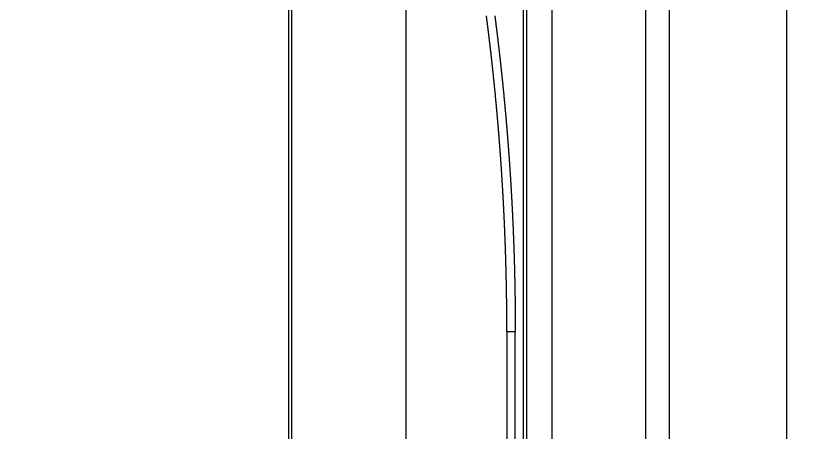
# Model space of a CAD drawing. Extents: x -3500 to 3500, y -1450 to 1450.
# Drawn here: x 234.02 to 244.28, y 212.71 to 218.04 of the extents above; entities that cross this region are included whole.
import ezdxf

# ---------------------------------------------------------------- set-up
doc = ezdxf.new("R2010")
doc.units = 0

msp = doc.modelspace()

# ---------------------------------------------------------------- linework, layer by layer
at = {"layer": 'EOS6MetalLayer'}
for points in [[(240.55, -235.028), (237.55, -235.028), (237.55, -1.5), (93.436, -1.5), (93.436, -235.028), (90.436, -235.028), (90.436, 1.5), (237.55, 1.5), (237.55, 235.028), (240.55, 235.028)], [(242.079, 235.028), (245.079, 235.028), (245.079, 1.5), (389.193, 1.5), (389.193, 235.028), (392.193, 235.028), (392.193, -1.5), (245.079, -1.5), (245.079, -235.028), (242.079, -235.028)]]:
    msp.add_lwpolyline(points, close=True, dxfattribs=at)
at = {"layer": 'HBSiProtectLayer'}
msp.add_lwpolyline([(239.007, -280), (242.379, -280), (242.379, 280), (239.007, 280)], close=True, dxfattribs=at)
at = {"layer": 'NegLayer'}
msp.add_lwpolyline([(237.507, -225), (243.879, -225), (243.879, 225), (237.507, 225)], close=True, dxfattribs=at)
at = {"layer": 'SiLayer'}
for points in [[(240.507, -225), (240.879, -225), (240.879, 225), (240.507, 225)], [(240.3, -214), (240.407, -214), (240.407, 214), (240.3, 214)]]:
    msp.add_lwpolyline(points, close=True, dxfattribs=at)
msp.add_lwpolyline([(240.1453, 218.04), (240.1458, 218.036), (240.1464, 218.032), (240.1469, 218.028), (240.1474, 218.024), (240.1479, 218.02), (240.1484, 218.016), (240.1489, 218.012), (240.1494, 218.008), (240.15, 218.004), (240.1505, 218), (240.151, 217.996), (240.1515, 217.992), (240.152, 217.988), (240.1525, 217.984), (240.153, 217.98), (240.1535, 217.976), (240.154, 217.972), (240.1546, 217.968), (240.1551, 217.964), (240.1556, 217.96), (240.1561, 217.956), (240.1566, 217.952), (240.1571, 217.948), (240.1576, 217.944), (240.1581, 217.94), (240.1586, 217.936), (240.1591, 217.932), (240.1596, 217.928), (240.1601, 217.924), (240.1606, 217.92), (240.1611, 217.916), (240.1616, 217.912), (240.1621, 217.908), (240.1626, 217.904), (240.1631, 217.9), (240.1636, 217.896), (240.1641, 217.892), (240.1646, 217.888), (240.1651, 217.884), (240.1656, 217.88), (240.1661, 217.876), (240.1666, 217.872), (240.1671, 217.868), (240.1676, 217.864), (240.1681, 217.86), (240.1686, 217.856), (240.1691, 217.852), (240.1696, 217.848), (240.1701, 217.844), (240.1706, 217.84), (240.1711, 217.836), (240.1715, 217.832), (240.172, 217.828), (240.1725, 217.824), (240.173, 217.82), (240.1735, 217.816), (240.174, 217.812), (240.1745, 217.808), (240.175, 217.804), (240.1755, 217.8), (240.1759, 217.796), (240.1764, 217.792), (240.1769, 217.788), (240.1774, 217.784), (240.1779, 217.78), (240.1784, 217.776), (240.1789, 217.772), (240.1793, 217.768), (240.1798, 217.764), (240.1803, 217.76), (240.1808, 217.756), (240.1813, 217.752), (240.1817, 217.748), (240.1822, 217.744), (240.1827, 217.74), (240.1832, 217.736), (240.1837, 217.732), (240.1841, 217.728), (240.1846, 217.724), (240.1851, 217.72), (240.1856, 217.716), (240.1861, 217.712), (240.1865, 217.708), (240.187, 217.704), (240.1875, 217.7), (240.188, 217.696), (240.1884, 217.692), (240.1889, 217.688), (240.1894, 217.684), (240.1898, 217.68), (240.1903, 217.676), (240.1908, 217.672), (240.1913, 217.668), (240.1917, 217.664), (240.1922, 217.66), (240.1927, 217.656), (240.1931, 217.652), (240.1936, 217.648), (240.1941, 217.644), (240.1945, 217.64), (240.195, 217.636), (240.1955, 217.632), (240.1959, 217.628), (240.1964, 217.624), (240.1969, 217.62), (240.1973, 217.616), (240.1978, 217.612), (240.1982, 217.608), (240.1987, 217.604), (240.1992, 217.6), (240.1996, 217.596), (240.2001, 217.592), (240.2006, 217.588), (240.201, 217.584), (240.2015, 217.58), (240.2019, 217.576), (240.2024, 217.572), (240.2028, 217.568), (240.2033, 217.564), (240.2038, 217.56), (240.2042, 217.556), (240.2047, 217.552), (240.2051, 217.548), (240.2056, 217.544), (240.206, 217.54), (240.2065, 217.536), (240.2069, 217.532), (240.2074, 217.528), (240.2078, 217.524), (240.2083, 217.52), (240.2088, 217.516), (240.2092, 217.512), (240.2097, 217.508), (240.2101, 217.504), (240.2105, 217.5), (240.211, 217.496), (240.2114, 217.492), (240.2119, 217.488), (240.2123, 217.484), (240.2128, 217.48), (240.2132, 217.476), (240.2137, 217.472), (240.2141, 217.468), (240.2146, 217.464), (240.215, 217.46), (240.2155, 217.456), (240.2159, 217.452), (240.2163, 217.448), (240.2168, 217.444), (240.2172, 217.44), (240.2177, 217.436), (240.2181, 217.432), (240.2185, 217.428), (240.219, 217.424), (240.2194, 217.42), (240.2199, 217.416), (240.2203, 217.412), (240.2207, 217.408), (240.2212, 217.404), (240.2216, 217.4), (240.222, 217.396), (240.2225, 217.392), (240.2229, 217.388), (240.2233, 217.384), (240.2238, 217.38), (240.2242, 217.376), (240.2246, 217.372), (240.2251, 217.368), (240.2255, 217.364), (240.2259, 217.36), (240.2264, 217.356), (240.2268, 217.352), (240.2272, 217.348), (240.2277, 217.344), (240.2281, 217.34), (240.2285, 217.336), (240.2289, 217.332), (240.2294, 217.328), (240.2298, 217.324), (240.2302, 217.32), (240.2306, 217.316), (240.2311, 217.312), (240.2315, 217.308), (240.2319, 217.304), (240.2323, 217.3), (240.2328, 217.296), (240.2332, 217.292), (240.2336, 217.288), (240.234, 217.284), (240.2345, 217.28), (240.2349, 217.276), (240.2353, 217.272), (240.2357, 217.268), (240.2361, 217.264), (240.2366, 217.26), (240.237, 217.256), (240.2374, 217.252), (240.2378, 217.248), (240.2382, 217.244), (240.2386, 217.24), (240.239, 217.236), (240.2395, 217.232), (240.2399, 217.228), (240.2403, 217.224), (240.2407, 217.22), (240.2411, 217.216), (240.2415, 217.212), (240.2419, 217.208), (240.2424, 217.204), (240.2428, 217.2), (240.2432, 217.196), (240.2436, 217.192), (240.244, 217.188), (240.2444, 217.184), (240.2448, 217.18), (240.2452, 217.176), (240.2456, 217.172), (240.246, 217.168), (240.2464, 217.164), (240.2468, 217.16), (240.2472, 217.156), (240.2476, 217.152), (240.2481, 217.148), (240.2485, 217.144), (240.2489, 217.14), (240.2493, 217.136), (240.2497, 217.132), (240.2501, 217.128), (240.2505, 217.124), (240.2509, 217.12), (240.2513, 217.116), (240.2517, 217.112), (240.2521, 217.108), (240.2525, 217.104), (240.2529, 217.1), (240.2533, 217.096), (240.2537, 217.092), (240.2541, 217.088), (240.2544, 217.084), (240.2548, 217.08), (240.2552, 217.076), (240.2556, 217.072), (240.256, 217.068), (240.2564, 217.064), (240.2568, 217.06), (240.2572, 217.056), (240.2576, 217.052), (240.258, 217.048), (240.2584, 217.044), (240.2588, 217.04), (240.2592, 217.036), (240.2595, 217.032), (240.2599, 217.028), (240.2603, 217.024), (240.2607, 217.02), (240.2611, 217.016), (240.2615, 217.012), (240.2619, 217.008), (240.2623, 217.004), (240.2626, 217), (240.263, 216.996), (240.2634, 216.992), (240.2638, 216.988), (240.2642, 216.984), (240.2646, 216.98), (240.2649, 216.976), (240.2653, 216.972), (240.2657, 216.968), (240.2661, 216.964), (240.2665, 216.96), (240.2668, 216.956), (240.2672, 216.952), (240.2676, 216.948), (240.268, 216.944), (240.2684, 216.94), (240.2687, 216.936), (240.2691, 216.932), (240.2695, 216.928), (240.2699, 216.924), (240.2702, 216.92), (240.2706, 216.916), (240.271, 216.912), (240.2714, 216.908), (240.2717, 216.904), (240.2721, 216.9), (240.2725, 216.896), (240.2728, 216.892), (240.2732, 216.888), (240.2736, 216.884), (240.274, 216.88), (240.2743, 216.876), (240.2747, 216.872), (240.2751, 216.868), (240.2754, 216.864), (240.2758, 216.86), (240.2762, 216.856), (240.2765, 216.852), (240.2769, 216.848), (240.2773, 216.844), (240.2776, 216.84), (240.278, 216.836), (240.2783, 216.832), (240.2787, 216.828), (240.2791, 216.824), (240.2794, 216.82), (240.2798, 216.816), (240.2802, 216.812), (240.2805, 216.808), (240.2809, 216.804), (240.2812, 216.8), (240.2816, 216.796), (240.282, 216.792), (240.2823, 216.788), (240.2827, 216.784), (240.283, 216.78), (240.2834, 216.776), (240.2837, 216.772), (240.2841, 216.768), (240.2844, 216.764), (240.2848, 216.76), (240.2852, 216.756), (240.2855, 216.752), (240.2859, 216.748), (240.2862, 216.744), (240.2866, 216.74), (240.2869, 216.736), (240.2873, 216.732), (240.2876, 216.728), (240.288, 216.724), (240.2883, 216.72), (240.2887, 216.716), (240.289, 216.712), (240.2894, 216.708), (240.2897, 216.704), (240.2901, 216.7), (240.2904, 216.696), (240.2907, 216.692), (240.2911, 216.688), (240.2914, 216.684), (240.2918, 216.68), (240.2921, 216.676), (240.2925, 216.672), (240.2928, 216.668), (240.2932, 216.664), (240.2935, 216.66), (240.2938, 216.656), (240.2942, 216.652), (240.2945, 216.648), (240.2949, 216.644), (240.2952, 216.64), (240.2955, 216.636), (240.2959, 216.632), (240.2962, 216.628), (240.2965, 216.624), (240.2969, 216.62), (240.2972, 216.616), (240.2976, 216.612), (240.2979, 216.608), (240.2982, 216.604), (240.2986, 216.6), (240.2989, 216.596), (240.2992, 216.592), (240.2996, 216.588), (240.2999, 216.584), (240.3002, 216.58), (240.3005, 216.576), (240.3009, 216.572), (240.3012, 216.568), (240.3015, 216.564), (240.3019, 216.56), (240.3022, 216.556), (240.3025, 216.552), (240.3028, 216.548), (240.3032, 216.544), (240.3035, 216.54), (240.3038, 216.536), (240.3041, 216.532), (240.3045, 216.528), (240.3048, 216.524), (240.3051, 216.52), (240.3054, 216.516), (240.3058, 216.512), (240.3061, 216.508), (240.3064, 216.504), (240.3067, 216.5), (240.3071, 216.496), (240.3074, 216.492), (240.3077, 216.488), (240.308, 216.484), (240.3083, 216.48), (240.3086, 216.476), (240.309, 216.472), (240.3093, 216.468), (240.3096, 216.464), (240.3099, 216.46), (240.3102, 216.456), (240.3105, 216.452), (240.3109, 216.448), (240.3112, 216.444), (240.3115, 216.44), (240.3118, 216.436), (240.3121, 216.432), (240.3124, 216.428), (240.3127, 216.424), (240.313, 216.42), (240.3134, 216.416), (240.3137, 216.412), (240.314, 216.408), (240.3143, 216.404), (240.3146, 216.4), (240.3149, 216.396), (240.3152, 216.392), (240.3155, 216.388), (240.3158, 216.384), (240.3161, 216.38), (240.3164, 216.376), (240.3167, 216.372), (240.317, 216.368), (240.3173, 216.364), (240.3176, 216.36), (240.3179, 216.356), (240.3182, 216.352), (240.3185, 216.348), (240.3189, 216.344), (240.3192, 216.34), (240.3195, 216.336), (240.3198, 216.332), (240.32, 216.328), (240.3203, 216.324), (240.3206, 216.32), (240.3209, 216.316), (240.3212, 216.312), (240.3215, 216.308), (240.3218, 216.304), (240.3221, 216.3), (240.3224, 216.296), (240.3227, 216.292), (240.323, 216.288), (240.3233, 216.284), (240.3236, 216.28), (240.3239, 216.276), (240.3242, 216.272), (240.3245, 216.268), (240.3248, 216.264), (240.3251, 216.26), (240.3253, 216.256), (240.3256, 216.252), (240.3259, 216.248), (240.3262, 216.244), (240.3265, 216.24), (240.3268, 216.236), (240.3271, 216.232), (240.3274, 216.228), (240.3276, 216.224), (240.3279, 216.22), (240.3282, 216.216), (240.3285, 216.212), (240.3288, 216.208), (240.3291, 216.204), (240.3293, 216.2), (240.3296, 216.196), (240.3299, 216.192), (240.3302, 216.188), (240.3305, 216.184), (240.3308, 216.18), (240.331, 216.176), (240.3313, 216.172), (240.3316, 216.168), (240.3319, 216.164), (240.3321, 216.16), (240.3324, 216.156), (240.3327, 216.152), (240.333, 216.148), (240.3332, 216.144), (240.3335, 216.14), (240.3338, 216.136), (240.3341, 216.132), (240.3343, 216.128), (240.3346, 216.124), (240.3349, 216.12), (240.3352, 216.116), (240.3354, 216.112), (240.3357, 216.108), (240.336, 216.104), (240.3362, 216.1), (240.3365, 216.096), (240.3368, 216.092), (240.337, 216.088), (240.3373, 216.084), (240.3376, 216.08), (240.3378, 216.076), (240.3381, 216.072), (240.3384, 216.068), (240.3386, 216.064), (240.3389, 216.06), (240.3392, 216.056), (240.3394, 216.052), (240.3397, 216.048), (240.34, 216.044), (240.3402, 216.04), (240.3405, 216.036), (240.3407, 216.032), (240.341, 216.028), (240.3413, 216.024), (240.3415, 216.02), (240.3418, 216.016), (240.342, 216.012), (240.3423, 216.008), (240.3426, 216.004), (240.3428, 216), (240.3431, 215.996), (240.3433, 215.992), (240.3436, 215.988), (240.3438, 215.984), (240.3441, 215.98), (240.3443, 215.976), (240.3446, 215.972), (240.3449, 215.968), (240.3451, 215.964), (240.3454, 215.96), (240.3456, 215.956), (240.3459, 215.952), (240.3461, 215.948), (240.3464, 215.944), (240.3466, 215.94), (240.3469, 215.936), (240.3471, 215.932), (240.3474, 215.928), (240.3476, 215.924), (240.3478, 215.92), (240.3481, 215.916), (240.3483, 215.912), (240.3486, 215.908), (240.3488, 215.904), (240.3491, 215.9), (240.3493, 215.896), (240.3496, 215.892), (240.3498, 215.888), (240.35, 215.884), (240.3503, 215.88), (240.3505, 215.876), (240.3508, 215.872), (240.351, 215.868), (240.3512, 215.864), (240.3515, 215.86), (240.3517, 215.856), (240.352, 215.852), (240.3522, 215.848), (240.3524, 215.844), (240.3527, 215.84), (240.3529, 215.836), (240.3531, 215.832), (240.3534, 215.828), (240.3536, 215.824), (240.3538, 215.82), (240.3541, 215.816), (240.3543, 215.812), (240.3545, 215.808), (240.3548, 215.804), (240.355, 215.8), (240.3552, 215.796), (240.3555, 215.792), (240.3557, 215.788), (240.3559, 215.784), (240.3562, 215.78), (240.3564, 215.776), (240.3566, 215.772), (240.3568, 215.768), (240.3571, 215.764), (240.3573, 215.76), (240.3575, 215.756), (240.3577, 215.752), (240.358, 215.748), (240.3582, 215.744), (240.3584, 215.74), (240.3586, 215.736), (240.3589, 215.732), (240.3591, 215.728), (240.3593, 215.724), (240.3595, 215.72), (240.3597, 215.716), (240.36, 215.712), (240.3602, 215.708), (240.3604, 215.704), (240.3606, 215.7), (240.3608, 215.696), (240.3611, 215.692), (240.3613, 215.688), (240.3615, 215.684), (240.3617, 215.68), (240.3619, 215.676), (240.3621, 215.672), (240.3624, 215.668), (240.3626, 215.664), (240.3628, 215.66), (240.363, 215.656), (240.3632, 215.652), (240.3634, 215.648), (240.3636, 215.644), (240.3638, 215.64), (240.3641, 215.636), (240.3643, 215.632), (240.3645, 215.628), (240.3647, 215.624), (240.3649, 215.62), (240.3651, 215.616), (240.3653, 215.612), (240.3655, 215.608), (240.3657, 215.604), (240.3659, 215.6), (240.3661, 215.596), (240.3663, 215.592), (240.3665, 215.588), (240.3667, 215.584), (240.3669, 215.58), (240.3671, 215.576), (240.3673, 215.572), (240.3675, 215.568), (240.3677, 215.564), (240.3679, 215.56), (240.3681, 215.556), (240.3683, 215.552), (240.3685, 215.548), (240.3687, 215.544), (240.3689, 215.54), (240.3691, 215.536), (240.3693, 215.532), (240.3695, 215.528), (240.3697, 215.524), (240.3699, 215.52), (240.3701, 215.516), (240.3703, 215.512), (240.3705, 215.508), (240.3707, 215.504), (240.3709, 215.5), (240.3711, 215.496), (240.3713, 215.492), (240.3715, 215.488), (240.3717, 215.484), (240.3719, 215.48), (240.372, 215.476), (240.3722, 215.472), (240.3724, 215.468), (240.3726, 215.464), (240.3728, 215.46), (240.373, 215.456), (240.3732, 215.452), (240.3734, 215.448), (240.3735, 215.444), (240.3737, 215.44), (240.3739, 215.436), (240.3741, 215.432), (240.3743, 215.428), (240.3745, 215.424), (240.3746, 215.42), (240.3748, 215.416), (240.375, 215.412), (240.3752, 215.408), (240.3754, 215.404), (240.3755, 215.4), (240.3757, 215.396), (240.3759, 215.392), (240.3761, 215.388), (240.3763, 215.384), (240.3764, 215.38), (240.3766, 215.376), (240.3768, 215.372), (240.377, 215.368), (240.3771, 215.364), (240.3773, 215.36), (240.3775, 215.356), (240.3777, 215.352), (240.3778, 215.348), (240.378, 215.344), (240.3782, 215.34), (240.3784, 215.336), (240.3785, 215.332), (240.3787, 215.328), (240.3789, 215.324), (240.379, 215.32), (240.3792, 215.316), (240.3794, 215.312), (240.3795, 215.308), (240.3797, 215.304), (240.3799, 215.3), (240.38, 215.296), (240.3802, 215.292), (240.3804, 215.288), (240.3805, 215.284), (240.3807, 215.28), (240.3809, 215.276), (240.381, 215.272), (240.3812, 215.268), (240.3814, 215.264), (240.3815, 215.26), (240.3817, 215.256), (240.3818, 215.252), (240.382, 215.248), (240.3822, 215.244), (240.3823, 215.24), (240.3825, 215.236), (240.3826, 215.232), (240.3828, 215.228), (240.383, 215.224), (240.3831, 215.22), (240.3833, 215.216), (240.3834, 215.212), (240.3836, 215.208), (240.3837, 215.204), (240.3839, 215.2), (240.384, 215.196), (240.3842, 215.192), (240.3844, 215.188), (240.3845, 215.184), (240.3847, 215.18), (240.3848, 215.176), (240.385, 215.172), (240.3851, 215.168), (240.3853, 215.164), (240.3854, 215.16), (240.3856, 215.156), (240.3857, 215.152), (240.3859, 215.148), (240.386, 215.144), (240.3861, 215.14), (240.3863, 215.136), (240.3864, 215.132), (240.3866, 215.128), (240.3867, 215.124), (240.3869, 215.12), (240.387, 215.116), (240.3872, 215.112), (240.3873, 215.108), (240.3874, 215.104), (240.3876, 215.1), (240.3877, 215.096), (240.3879, 215.092), (240.388, 215.088), (240.3881, 215.084), (240.3883, 215.08), (240.3884, 215.076), (240.3886, 215.072), (240.3887, 215.068), (240.3888, 215.064), (240.389, 215.06), (240.3891, 215.056), (240.3892, 215.052), (240.3894, 215.048), (240.3895, 215.044), (240.3896, 215.04), (240.3898, 215.036), (240.3899, 215.032), (240.39, 215.028), (240.3902, 215.024), (240.3903, 215.02), (240.3904, 215.016), (240.3906, 215.012), (240.3907, 215.008), (240.3908, 215.004), (240.391, 215), (240.3911, 214.996), (240.3912, 214.992), (240.3913, 214.988), (240.3915, 214.984), (240.3916, 214.98), (240.3917, 214.976), (240.3918, 214.972), (240.392, 214.968), (240.3921, 214.964), (240.3922, 214.96), (240.3923, 214.956), (240.3925, 214.952), (240.3926, 214.948), (240.3927, 214.944), (240.3928, 214.94), (240.3929, 214.936), (240.3931, 214.932), (240.3932, 214.928), (240.3933, 214.924), (240.3934, 214.92), (240.3935, 214.916), (240.3937, 214.912), (240.3938, 214.908), (240.3939, 214.904), (240.394, 214.9), (240.3941, 214.896), (240.3942, 214.892), (240.3943, 214.888), (240.3945, 214.884), (240.3946, 214.88), (240.3947, 214.876), (240.3948, 214.872), (240.3949, 214.868), (240.395, 214.864), (240.3951, 214.86), (240.3952, 214.856), (240.3954, 214.852), (240.3955, 214.848), (240.3956, 214.844), (240.3957, 214.84), (240.3958, 214.836), (240.3959, 214.832), (240.396, 214.828), (240.3961, 214.824), (240.3962, 214.82), (240.3963, 214.816), (240.3964, 214.812), (240.3965, 214.808), (240.3966, 214.804), (240.3967, 214.8), (240.3968, 214.796), (240.3969, 214.792), (240.397, 214.788), (240.3971, 214.784), (240.3972, 214.78), (240.3973, 214.776), (240.3974, 214.772), (240.3975, 214.768), (240.3976, 214.764), (240.3977, 214.76), (240.3978, 214.756), (240.3979, 214.752), (240.398, 214.748), (240.3981, 214.744), (240.3982, 214.74), (240.3983, 214.736), (240.3984, 214.732), (240.3985, 214.728), (240.3986, 214.724), (240.3987, 214.72), (240.3988, 214.716), (240.3989, 214.712), (240.399, 214.708), (240.399, 214.704), (240.3991, 214.7), (240.3992, 214.696), (240.3993, 214.692), (240.3994, 214.688), (240.3995, 214.684), (240.3996, 214.68), (240.3997, 214.676), (240.3998, 214.672), (240.3998, 214.668), (240.3999, 214.664), (240.4, 214.66), (240.4001, 214.656), (240.4002, 214.652), (240.4003, 214.648), (240.4003, 214.644), (240.4004, 214.64), (240.4005, 214.636), (240.4006, 214.632), (240.4007, 214.628), (240.4008, 214.624), (240.4008, 214.62), (240.4009, 214.616), (240.401, 214.612), (240.4011, 214.608), (240.4011, 214.604), (240.4012, 214.6), (240.4013, 214.596), (240.4014, 214.592), (240.4015, 214.588), (240.4015, 214.584), (240.4016, 214.58), (240.4017, 214.576), (240.4017, 214.572), (240.4018, 214.568), (240.4019, 214.564), (240.402, 214.56), (240.402, 214.556), (240.4021, 214.552), (240.4022, 214.548), (240.4023, 214.544), (240.4023, 214.54), (240.4024, 214.536), (240.4025, 214.532), (240.4025, 214.528), (240.4026, 214.524), (240.4027, 214.52), (240.4027, 214.516), (240.4028, 214.512), (240.4029, 214.508), (240.4029, 214.504), (240.403, 214.5), (240.4031, 214.496), (240.4031, 214.492), (240.4032, 214.488), (240.4032, 214.484), (240.4033, 214.48), (240.4034, 214.476), (240.4034, 214.472), (240.4035, 214.468), (240.4035, 214.464), (240.4036, 214.46), (240.4037, 214.456), (240.4037, 214.452), (240.4038, 214.448), (240.4038, 214.444), (240.4039, 214.44), (240.4039, 214.436), (240.404, 214.432), (240.4041, 214.428), (240.4041, 214.424), (240.4042, 214.42), (240.4042, 214.416), (240.4043, 214.412), (240.4043, 214.408), (240.4044, 214.404), (240.4044, 214.4), (240.4045, 214.396), (240.4045, 214.392), (240.4046, 214.388), (240.4046, 214.384), (240.4047, 214.38), (240.4047, 214.376), (240.4048, 214.372), (240.4048, 214.368), (240.4049, 214.364), (240.4049, 214.36), (240.405, 214.356), (240.405, 214.352), (240.4051, 214.348), (240.4051, 214.344), (240.4051, 214.34), (240.4052, 214.336), (240.4052, 214.332), (240.4053, 214.328), (240.4053, 214.324), (240.4054, 214.32), (240.4054, 214.316), (240.4054, 214.312), (240.4055, 214.308), (240.4055, 214.304), (240.4056, 214.3), (240.4056, 214.296), (240.4056, 214.292), (240.4057, 214.288), (240.4057, 214.284), (240.4057, 214.28), (240.4058, 214.276), (240.4058, 214.272), (240.4058, 214.268), (240.4059, 214.264), (240.4059, 214.26), (240.4059, 214.256), (240.406, 214.252), (240.406, 214.248), (240.406, 214.244), (240.4061, 214.24), (240.4061, 214.236), (240.4061, 214.232), (240.4062, 214.228), (240.4062, 214.224), (240.4062, 214.22), (240.4063, 214.216), (240.4063, 214.212), (240.4063, 214.208), (240.4063, 214.204), (240.4064, 214.2), (240.4064, 214.196), (240.4064, 214.192), (240.4064, 214.188), (240.4065, 214.184), (240.4065, 214.18), (240.4065, 214.176), (240.4065, 214.172), (240.4065, 214.168), (240.4066, 214.164), (240.4066, 214.16), (240.4066, 214.156), (240.4066, 214.152), (240.4066, 214.148), (240.4067, 214.144), (240.4067, 214.14), (240.4067, 214.136), (240.4067, 214.132), (240.4067, 214.128), (240.4068, 214.124), (240.4068, 214.12), (240.4068, 214.116), (240.4068, 214.112), (240.4068, 214.108), (240.4068, 214.104), (240.4068, 214.1), (240.4069, 214.096), (240.4069, 214.092), (240.4069, 214.088), (240.4069, 214.084), (240.4069, 214.08), (240.4069, 214.076), (240.4069, 214.072), (240.4069, 214.068), (240.4069, 214.064), (240.4069, 214.06), (240.4069, 214.056), (240.407, 214.052), (240.407, 214.048), (240.407, 214.044), (240.407, 214.04), (240.407, 214.036), (240.407, 214.032), (240.407, 214.028), (240.407, 214.024), (240.407, 214.02), (240.407, 214.016), (240.407, 214.012), (240.407, 214.008), (240.407, 214.004), (240.407, 214), (240.3, 214), (240.3, 214), (240.3, 214.004), (240.3, 214.008), (240.3, 214.012), (240.3, 214.016), (240.3, 214.02), (240.3, 214.024), (240.3, 214.028), (240.3, 214.032), (240.3, 214.036), (240.3, 214.04), (240.3, 214.044), (240.3, 214.048), (240.3, 214.052), (240.2999, 214.056), (240.2999, 214.06), (240.2999, 214.064), (240.2999, 214.068), (240.2999, 214.072), (240.2999, 214.076), (240.2999, 214.08), (240.2999, 214.084), (240.2999, 214.088), (240.2999, 214.092), (240.2999, 214.096), (240.2998, 214.1), (240.2998, 214.104), (240.2998, 214.108), (240.2998, 214.112), (240.2998, 214.116), (240.2998, 214.12), (240.2998, 214.124), (240.2997, 214.128), (240.2997, 214.132), (240.2997, 214.136), (240.2997, 214.14), (240.2997, 214.144), (240.2996, 214.148), (240.2996, 214.152), (240.2996, 214.156), (240.2996, 214.16), (240.2996, 214.164), (240.2995, 214.168), (240.2995, 214.172), (240.2995, 214.176), (240.2995, 214.18), (240.2995, 214.184), (240.2994, 214.188), (240.2994, 214.192), (240.2994, 214.196), (240.2994, 214.2), (240.2993, 214.204), (240.2993, 214.208), (240.2993, 214.212), (240.2993, 214.216), (240.2992, 214.22), (240.2992, 214.224), (240.2992, 214.228), (240.2991, 214.232), (240.2991, 214.236), (240.2991, 214.24), (240.299, 214.244), (240.299, 214.248), (240.299, 214.252), (240.2989, 214.256), (240.2989, 214.26), (240.2989, 214.264), (240.2988, 214.268), (240.2988, 214.272), (240.2988, 214.276), (240.2987, 214.28), (240.2987, 214.284), (240.2987, 214.288), (240.2986, 214.292), (240.2986, 214.296), (240.2986, 214.3), (240.2985, 214.304), (240.2985, 214.308), (240.2984, 214.312), (240.2984, 214.316), (240.2984, 214.32), (240.2983, 214.324), (240.2983, 214.328), (240.2982, 214.332), (240.2982, 214.336), (240.2981, 214.34), (240.2981, 214.344), (240.2981, 214.348), (240.298, 214.352), (240.298, 214.356), (240.2979, 214.36), (240.2979, 214.364), (240.2978, 214.368), (240.2978, 214.372), (240.2977, 214.376), (240.2977, 214.38), (240.2976, 214.384), (240.2976, 214.388), (240.2975, 214.392), (240.2975, 214.396), (240.2974, 214.4), (240.2974, 214.404), (240.2973, 214.408), (240.2973, 214.412), (240.2972, 214.416), (240.2972, 214.42), (240.2971, 214.424), (240.2971, 214.428), (240.297, 214.432), (240.2969, 214.436), (240.2969, 214.44), (240.2968, 214.444), (240.2968, 214.448), (240.2967, 214.452), (240.2967, 214.456), (240.2966, 214.46), (240.2965, 214.464), (240.2965, 214.468), (240.2964, 214.472), (240.2964, 214.476), (240.2963, 214.48), (240.2962, 214.484), (240.2962, 214.488), (240.2961, 214.492), (240.2961, 214.496), (240.296, 214.5), (240.2959, 214.504), (240.2959, 214.508), (240.2958, 214.512), (240.2957, 214.516), (240.2957, 214.52), (240.2956, 214.524), (240.2955, 214.528), (240.2955, 214.532), (240.2954, 214.536), (240.2953, 214.54), (240.2953, 214.544), (240.2952, 214.548), (240.2951, 214.552), (240.295, 214.556), (240.295, 214.56), (240.2949, 214.564), (240.2948, 214.568), (240.2947, 214.572), (240.2947, 214.576), (240.2946, 214.58), (240.2945, 214.584), (240.2945, 214.588), (240.2944, 214.592), (240.2943, 214.596), (240.2942, 214.6), (240.2941, 214.604), (240.2941, 214.608), (240.294, 214.612), (240.2939, 214.616), (240.2938, 214.62), (240.2938, 214.624), (240.2937, 214.628), (240.2936, 214.632), (240.2935, 214.636), (240.2934, 214.64), (240.2933, 214.644), (240.2933, 214.648), (240.2932, 214.652), (240.2931, 214.656), (240.293, 214.66), (240.2929, 214.664), (240.2928, 214.668), (240.2928, 214.672), (240.2927, 214.676), (240.2926, 214.68), (240.2925, 214.684), (240.2924, 214.688), (240.2923, 214.692), (240.2922, 214.696), (240.2921, 214.7), (240.292, 214.704), (240.292, 214.708), (240.2919, 214.712), (240.2918, 214.716), (240.2917, 214.72), (240.2916, 214.724), (240.2915, 214.728), (240.2914, 214.732), (240.2913, 214.736), (240.2912, 214.74), (240.2911, 214.744), (240.291, 214.748), (240.2909, 214.752), (240.2908, 214.756), (240.2907, 214.76), (240.2906, 214.764), (240.2905, 214.768), (240.2904, 214.772), (240.2903, 214.776), (240.2902, 214.78), (240.2901, 214.784), (240.29, 214.788), (240.2899, 214.792), (240.2898, 214.796), (240.2897, 214.8), (240.2896, 214.804), (240.2895, 214.808), (240.2894, 214.812), (240.2893, 214.816), (240.2892, 214.82), (240.2891, 214.824), (240.289, 214.828), (240.2889, 214.832), (240.2888, 214.836), (240.2887, 214.84), (240.2886, 214.844), (240.2885, 214.848), (240.2884, 214.852), (240.2882, 214.856), (240.2881, 214.86), (240.288, 214.864), (240.2879, 214.868), (240.2878, 214.872), (240.2877, 214.876), (240.2876, 214.88), (240.2875, 214.884), (240.2873, 214.888), (240.2872, 214.892), (240.2871, 214.896), (240.287, 214.9), (240.2869, 214.904), (240.2868, 214.908), (240.2867, 214.912), (240.2865, 214.916), (240.2864, 214.92), (240.2863, 214.924), (240.2862, 214.928), (240.2861, 214.932), (240.2859, 214.936), (240.2858, 214.94), (240.2857, 214.944), (240.2856, 214.948), (240.2855, 214.952), (240.2853, 214.956), (240.2852, 214.96), (240.2851, 214.964), (240.285, 214.968), (240.2848, 214.972), (240.2847, 214.976), (240.2846, 214.98), (240.2845, 214.984), (240.2843, 214.988), (240.2842, 214.992), (240.2841, 214.996), (240.284, 215), (240.2838, 215.004), (240.2837, 215.008), (240.2836, 215.012), (240.2834, 215.016), (240.2833, 215.02), (240.2832, 215.024), (240.283, 215.028), (240.2829, 215.032), (240.2828, 215.036), (240.2826, 215.04), (240.2825, 215.044), (240.2824, 215.048), (240.2822, 215.052), (240.2821, 215.056), (240.282, 215.06), (240.2818, 215.064), (240.2817, 215.068), (240.2816, 215.072), (240.2814, 215.076), (240.2813, 215.08), (240.2811, 215.084), (240.281, 215.088), (240.2809, 215.092), (240.2807, 215.096), (240.2806, 215.1), (240.2804, 215.104), (240.2803, 215.108), (240.2802, 215.112), (240.28, 215.116), (240.2799, 215.12), (240.2797, 215.124), (240.2796, 215.128), (240.2794, 215.132), (240.2793, 215.136), (240.2791, 215.14), (240.279, 215.144), (240.2789, 215.148), (240.2787, 215.152), (240.2786, 215.156), (240.2784, 215.16), (240.2783, 215.164), (240.2781, 215.168), (240.278, 215.172), (240.2778, 215.176), (240.2777, 215.18), (240.2775, 215.184), (240.2774, 215.188), (240.2772, 215.192), (240.277, 215.196), (240.2769, 215.2), (240.2767, 215.204), (240.2766, 215.208), (240.2764, 215.212), (240.2763, 215.216), (240.2761, 215.22), (240.276, 215.224), (240.2758, 215.228), (240.2756, 215.232), (240.2755, 215.236), (240.2753, 215.24), (240.2752, 215.244), (240.275, 215.248), (240.2748, 215.252), (240.2747, 215.256), (240.2745, 215.26), (240.2744, 215.264), (240.2742, 215.268), (240.274, 215.272), (240.2739, 215.276), (240.2737, 215.28), (240.2735, 215.284), (240.2734, 215.288), (240.2732, 215.292), (240.273, 215.296), (240.2729, 215.3), (240.2727, 215.304), (240.2725, 215.308), (240.2724, 215.312), (240.2722, 215.316), (240.272, 215.32), (240.2719, 215.324), (240.2717, 215.328), (240.2715, 215.332), (240.2714, 215.336), (240.2712, 215.34), (240.271, 215.344), (240.2708, 215.348), (240.2707, 215.352), (240.2705, 215.356), (240.2703, 215.36), (240.2701, 215.364), (240.27, 215.368), (240.2698, 215.372), (240.2696, 215.376), (240.2694, 215.38), (240.2693, 215.384), (240.2691, 215.388), (240.2689, 215.392), (240.2687, 215.396), (240.2685, 215.4), (240.2684, 215.404), (240.2682, 215.408), (240.268, 215.412), (240.2678, 215.416), (240.2676, 215.42), (240.2675, 215.424), (240.2673, 215.428), (240.2671, 215.432), (240.2669, 215.436), (240.2667, 215.44), (240.2665, 215.444), (240.2664, 215.448), (240.2662, 215.452), (240.266, 215.456), (240.2658, 215.46), (240.2656, 215.464), (240.2654, 215.468), (240.2652, 215.472), (240.265, 215.476), (240.2649, 215.48), (240.2647, 215.484), (240.2645, 215.488), (240.2643, 215.492), (240.2641, 215.496), (240.2639, 215.5), (240.2637, 215.504), (240.2635, 215.508), (240.2633, 215.512), (240.2631, 215.516), (240.2629, 215.52), (240.2627, 215.524), (240.2625, 215.528), (240.2623, 215.532), (240.2621, 215.536), (240.2619, 215.54), (240.2617, 215.544), (240.2615, 215.548), (240.2613, 215.552), (240.2611, 215.556), (240.2609, 215.56), (240.2607, 215.564), (240.2605, 215.568), (240.2603, 215.572), (240.2601, 215.576), (240.2599, 215.58), (240.2597, 215.584), (240.2595, 215.588), (240.2593, 215.592), (240.2591, 215.596), (240.2589, 215.6), (240.2587, 215.604), (240.2585, 215.608), (240.2583, 215.612), (240.2581, 215.616), (240.2579, 215.62), (240.2577, 215.624), (240.2575, 215.628), (240.2573, 215.632), (240.2571, 215.636), (240.2568, 215.64), (240.2566, 215.644), (240.2564, 215.648), (240.2562, 215.652), (240.256, 215.656), (240.2558, 215.66), (240.2556, 215.664), (240.2554, 215.668), (240.2551, 215.672), (240.2549, 215.676), (240.2547, 215.68), (240.2545, 215.684), (240.2543, 215.688), (240.2541, 215.692), (240.2538, 215.696), (240.2536, 215.7), (240.2534, 215.704), (240.2532, 215.708), (240.253, 215.712), (240.2527, 215.716), (240.2525, 215.72), (240.2523, 215.724), (240.2521, 215.728), (240.2519, 215.732), (240.2516, 215.736), (240.2514, 215.74), (240.2512, 215.744), (240.251, 215.748), (240.2507, 215.752), (240.2505, 215.756), (240.2503, 215.76), (240.2501, 215.764), (240.2498, 215.768), (240.2496, 215.772), (240.2494, 215.776), (240.2492, 215.78), (240.2489, 215.784), (240.2487, 215.788), (240.2485, 215.792), (240.2482, 215.796), (240.248, 215.8), (240.2478, 215.804), (240.2475, 215.808), (240.2473, 215.812), (240.2471, 215.816), (240.2468, 215.82), (240.2466, 215.824), (240.2464, 215.828), (240.2461, 215.832), (240.2459, 215.836), (240.2457, 215.84), (240.2454, 215.844), (240.2452, 215.848), (240.245, 215.852), (240.2447, 215.856), (240.2445, 215.86), (240.2442, 215.864), (240.244, 215.868), (240.2438, 215.872), (240.2435, 215.876), (240.2433, 215.88), (240.243, 215.884), (240.2428, 215.888), (240.2426, 215.892), (240.2423, 215.896), (240.2421, 215.9), (240.2418, 215.904), (240.2416, 215.908), (240.2413, 215.912), (240.2411, 215.916), (240.2408, 215.92), (240.2406, 215.924), (240.2404, 215.928), (240.2401, 215.932), (240.2399, 215.936), (240.2396, 215.94), (240.2394, 215.944), (240.2391, 215.948), (240.2389, 215.952), (240.2386, 215.956), (240.2384, 215.96), (240.2381, 215.964), (240.2379, 215.968), (240.2376, 215.972), (240.2373, 215.976), (240.2371, 215.98), (240.2368, 215.984), (240.2366, 215.988), (240.2363, 215.992), (240.2361, 215.996), (240.2358, 216), (240.2356, 216.004), (240.2353, 216.008), (240.235, 216.012), (240.2348, 216.016), (240.2345, 216.02), (240.2343, 216.024), (240.234, 216.028), (240.2337, 216.032), (240.2335, 216.036), (240.2332, 216.04), (240.233, 216.044), (240.2327, 216.048), (240.2324, 216.052), (240.2322, 216.056), (240.2319, 216.06), (240.2316, 216.064), (240.2314, 216.068), (240.2311, 216.072), (240.2308, 216.076), (240.2306, 216.08), (240.2303, 216.084), (240.23, 216.088), (240.2298, 216.092), (240.2295, 216.096), (240.2292, 216.1), (240.229, 216.104), (240.2287, 216.108), (240.2284, 216.112), (240.2282, 216.116), (240.2279, 216.12), (240.2276, 216.124), (240.2273, 216.128), (240.2271, 216.132), (240.2268, 216.136), (240.2265, 216.14), (240.2262, 216.144), (240.226, 216.148), (240.2257, 216.152), (240.2254, 216.156), (240.2251, 216.16), (240.2249, 216.164), (240.2246, 216.168), (240.2243, 216.172), (240.224, 216.176), (240.2238, 216.18), (240.2235, 216.184), (240.2232, 216.188), (240.2229, 216.192), (240.2226, 216.196), (240.2223, 216.2), (240.2221, 216.204), (240.2218, 216.208), (240.2215, 216.212), (240.2212, 216.216), (240.2209, 216.22), (240.2206, 216.224), (240.2204, 216.228), (240.2201, 216.232), (240.2198, 216.236), (240.2195, 216.24), (240.2192, 216.244), (240.2189, 216.248), (240.2186, 216.252), (240.2183, 216.256), (240.2181, 216.26), (240.2178, 216.264), (240.2175, 216.268), (240.2172, 216.272), (240.2169, 216.276), (240.2166, 216.28), (240.2163, 216.284), (240.216, 216.288), (240.2157, 216.292), (240.2154, 216.296), (240.2151, 216.3), (240.2148, 216.304), (240.2145, 216.308), (240.2142, 216.312), (240.2139, 216.316), (240.2136, 216.32), (240.2133, 216.324), (240.213, 216.328), (240.2128, 216.332), (240.2125, 216.336), (240.2122, 216.34), (240.2119, 216.344), (240.2115, 216.348), (240.2112, 216.352), (240.2109, 216.356), (240.2106, 216.36), (240.2103, 216.364), (240.21, 216.368), (240.2097, 216.372), (240.2094, 216.376), (240.2091, 216.38), (240.2088, 216.384), (240.2085, 216.388), (240.2082, 216.392), (240.2079, 216.396), (240.2076, 216.4), (240.2073, 216.404), (240.207, 216.408), (240.2067, 216.412), (240.2064, 216.416), (240.206, 216.42), (240.2057, 216.424), (240.2054, 216.428), (240.2051, 216.432), (240.2048, 216.436), (240.2045, 216.44), (240.2042, 216.444), (240.2039, 216.448), (240.2035, 216.452), (240.2032, 216.456), (240.2029, 216.46), (240.2026, 216.464), (240.2023, 216.468), (240.202, 216.472), (240.2016, 216.476), (240.2013, 216.48), (240.201, 216.484), (240.2007, 216.488), (240.2004, 216.492), (240.2001, 216.496), (240.1997, 216.5), (240.1994, 216.504), (240.1991, 216.508), (240.1988, 216.512), (240.1984, 216.516), (240.1981, 216.52), (240.1978, 216.524), (240.1975, 216.528), (240.1971, 216.532), (240.1968, 216.536), (240.1965, 216.54), (240.1962, 216.544), (240.1958, 216.548), (240.1955, 216.552), (240.1952, 216.556), (240.1949, 216.56), (240.1945, 216.564), (240.1942, 216.568), (240.1939, 216.572), (240.1935, 216.576), (240.1932, 216.58), (240.1929, 216.584), (240.1926, 216.588), (240.1922, 216.592), (240.1919, 216.596), (240.1916, 216.6), (240.1912, 216.604), (240.1909, 216.608), (240.1906, 216.612), (240.1902, 216.616), (240.1899, 216.62), (240.1895, 216.624), (240.1892, 216.628), (240.1889, 216.632), (240.1885, 216.636), (240.1882, 216.64), (240.1879, 216.644), (240.1875, 216.648), (240.1872, 216.652), (240.1868, 216.656), (240.1865, 216.66), (240.1862, 216.664), (240.1858, 216.668), (240.1855, 216.672), (240.1851, 216.676), (240.1848, 216.68), (240.1844, 216.684), (240.1841, 216.688), (240.1837, 216.692), (240.1834, 216.696), (240.1831, 216.7), (240.1827, 216.704), (240.1824, 216.708), (240.182, 216.712), (240.1817, 216.716), (240.1813, 216.72), (240.181, 216.724), (240.1806, 216.728), (240.1803, 216.732), (240.1799, 216.736), (240.1796, 216.74), (240.1792, 216.744), (240.1789, 216.748), (240.1785, 216.752), (240.1782, 216.756), (240.1778, 216.76), (240.1774, 216.764), (240.1771, 216.768), (240.1767, 216.772), (240.1764, 216.776), (240.176, 216.78), (240.1757, 216.784), (240.1753, 216.788), (240.175, 216.792), (240.1746, 216.796), (240.1742, 216.8), (240.1739, 216.804), (240.1735, 216.808), (240.1732, 216.812), (240.1728, 216.816), (240.1724, 216.82), (240.1721, 216.824), (240.1717, 216.828), (240.1713, 216.832), (240.171, 216.836), (240.1706, 216.84), (240.1703, 216.844), (240.1699, 216.848), (240.1695, 216.852), (240.1692, 216.856), (240.1688, 216.86), (240.1684, 216.864), (240.1681, 216.868), (240.1677, 216.872), (240.1673, 216.876), (240.167, 216.88), (240.1666, 216.884), (240.1662, 216.888), (240.1658, 216.892), (240.1655, 216.896), (240.1651, 216.9), (240.1647, 216.904), (240.1644, 216.908), (240.164, 216.912), (240.1636, 216.916), (240.1632, 216.92), (240.1629, 216.924), (240.1625, 216.928), (240.1621, 216.932), (240.1617, 216.936), (240.1614, 216.94), (240.161, 216.944), (240.1606, 216.948), (240.1602, 216.952), (240.1598, 216.956), (240.1595, 216.96), (240.1591, 216.964), (240.1587, 216.968), (240.1583, 216.972), (240.1579, 216.976), (240.1576, 216.98), (240.1572, 216.984), (240.1568, 216.988), (240.1564, 216.992), (240.156, 216.996), (240.1556, 217), (240.1553, 217.004), (240.1549, 217.008), (240.1545, 217.012), (240.1541, 217.016), (240.1537, 217.02), (240.1533, 217.024), (240.1529, 217.028), (240.1525, 217.032), (240.1522, 217.036), (240.1518, 217.04), (240.1514, 217.044), (240.151, 217.048), (240.1506, 217.052), (240.1502, 217.056), (240.1498, 217.06), (240.1494, 217.064), (240.149, 217.068), (240.1486, 217.072), (240.1482, 217.076), (240.1478, 217.08), (240.1474, 217.084), (240.1471, 217.088), (240.1467, 217.092), (240.1463, 217.096), (240.1459, 217.1), (240.1455, 217.104), (240.1451, 217.108), (240.1447, 217.112), (240.1443, 217.116), (240.1439, 217.12), (240.1435, 217.124), (240.1431, 217.128), (240.1427, 217.132), (240.1423, 217.136), (240.1419, 217.14), (240.1415, 217.144), (240.1411, 217.148), (240.1406, 217.152), (240.1402, 217.156), (240.1398, 217.16), (240.1394, 217.164), (240.139, 217.168), (240.1386, 217.172), (240.1382, 217.176), (240.1378, 217.18), (240.1374, 217.184), (240.137, 217.188), (240.1366, 217.192), (240.1362, 217.196), (240.1358, 217.2), (240.1354, 217.204), (240.1349, 217.208), (240.1345, 217.212), (240.1341, 217.216), (240.1337, 217.22), (240.1333, 217.224), (240.1329, 217.228), (240.1325, 217.232), (240.132, 217.236), (240.1316, 217.24), (240.1312, 217.244), (240.1308, 217.248), (240.1304, 217.252), (240.13, 217.256), (240.1296, 217.26), (240.1291, 217.264), (240.1287, 217.268), (240.1283, 217.272), (240.1279, 217.276), (240.1275, 217.28), (240.127, 217.284), (240.1266, 217.288), (240.1262, 217.292), (240.1258, 217.296), (240.1253, 217.3), (240.1249, 217.304), (240.1245, 217.308), (240.1241, 217.312), (240.1236, 217.316), (240.1232, 217.32), (240.1228, 217.324), (240.1224, 217.328), (240.1219, 217.332), (240.1215, 217.336), (240.1211, 217.34), (240.1207, 217.344), (240.1202, 217.348), (240.1198, 217.352), (240.1194, 217.356), (240.1189, 217.36), (240.1185, 217.364), (240.1181, 217.368), (240.1176, 217.372), (240.1172, 217.376), (240.1168, 217.38), (240.1163, 217.384), (240.1159, 217.388), (240.1155, 217.392), (240.115, 217.396), (240.1146, 217.4), (240.1142, 217.404), (240.1137, 217.408), (240.1133, 217.412), (240.1129, 217.416), (240.1124, 217.42), (240.112, 217.424), (240.1115, 217.428), (240.1111, 217.432), (240.1107, 217.436), (240.1102, 217.44), (240.1098, 217.444), (240.1093, 217.448), (240.1089, 217.452), (240.1085, 217.456), (240.108, 217.46), (240.1076, 217.464), (240.1071, 217.468), (240.1067, 217.472), (240.1062, 217.476), (240.1058, 217.48), (240.1053, 217.484), (240.1049, 217.488), (240.1044, 217.492), (240.104, 217.496), (240.1035, 217.5), (240.1031, 217.504), (240.1027, 217.508), (240.1022, 217.512), (240.1018, 217.516), (240.1013, 217.52), (240.1008, 217.524), (240.1004, 217.528), (240.0999, 217.532), (240.0995, 217.536), (240.099, 217.54), (240.0986, 217.544), (240.0981, 217.548), (240.0977, 217.552), (240.0972, 217.556), (240.0968, 217.56), (240.0963, 217.564), (240.0958, 217.568), (240.0954, 217.572), (240.0949, 217.576), (240.0945, 217.58), (240.094, 217.584), (240.0936, 217.588), (240.0931, 217.592), (240.0926, 217.596), (240.0922, 217.6), (240.0917, 217.604), (240.0912, 217.608), (240.0908, 217.612), (240.0903, 217.616), (240.0899, 217.62), (240.0894, 217.624), (240.0889, 217.628), (240.0885, 217.632), (240.088, 217.636), (240.0875, 217.64), (240.0871, 217.644), (240.0866, 217.648), (240.0861, 217.652), (240.0857, 217.656), (240.0852, 217.66), (240.0847, 217.664), (240.0843, 217.668), (240.0838, 217.672), (240.0833, 217.676), (240.0828, 217.68), (240.0824, 217.684), (240.0819, 217.688), (240.0814, 217.692), (240.081, 217.696), (240.0805, 217.7), (240.08, 217.704), (240.0795, 217.708), (240.0791, 217.712), (240.0786, 217.716), (240.0781, 217.72), (240.0776, 217.724), (240.0771, 217.728), (240.0767, 217.732), (240.0762, 217.736), (240.0757, 217.74), (240.0752, 217.744), (240.0747, 217.748), (240.0743, 217.752), (240.0738, 217.756), (240.0733, 217.76), (240.0728, 217.764), (240.0723, 217.768), (240.0719, 217.772), (240.0714, 217.776), (240.0709, 217.78), (240.0704, 217.784), (240.0699, 217.788), (240.0694, 217.792), (240.0689, 217.796), (240.0685, 217.8), (240.068, 217.804), (240.0675, 217.808), (240.067, 217.812), (240.0665, 217.816), (240.066, 217.82), (240.0655, 217.824), (240.065, 217.828), (240.0645, 217.832), (240.0641, 217.836), (240.0636, 217.84), (240.0631, 217.844), (240.0626, 217.848), (240.0621, 217.852), (240.0616, 217.856), (240.0611, 217.86), (240.0606, 217.864), (240.0601, 217.868), (240.0596, 217.872), (240.0591, 217.876), (240.0586, 217.88), (240.0581, 217.884), (240.0576, 217.888), (240.0571, 217.892), (240.0566, 217.896), (240.0561, 217.9), (240.0556, 217.904), (240.0551, 217.908), (240.0546, 217.912), (240.0541, 217.916), (240.0536, 217.92), (240.0531, 217.924), (240.0526, 217.928), (240.0521, 217.932), (240.0516, 217.936), (240.0511, 217.94), (240.0506, 217.944), (240.0501, 217.948), (240.0496, 217.952), (240.0491, 217.956), (240.0486, 217.96), (240.0481, 217.964), (240.0476, 217.968), (240.047, 217.972), (240.0465, 217.976), (240.046, 217.98), (240.0455, 217.984), (240.045, 217.988), (240.0445, 217.992), (240.044, 217.996), (240.0435, 218), (240.043, 218.004), (240.0424, 218.008), (240.0419, 218.012), (240.0414, 218.016), (240.0409, 218.02), (240.0404, 218.024), (240.0399, 218.028), (240.0394, 218.032), (240.0388, 218.036), (240.0383, 218.04)], dxfattribs=at)

doc.saveas('drawing.dxf')
